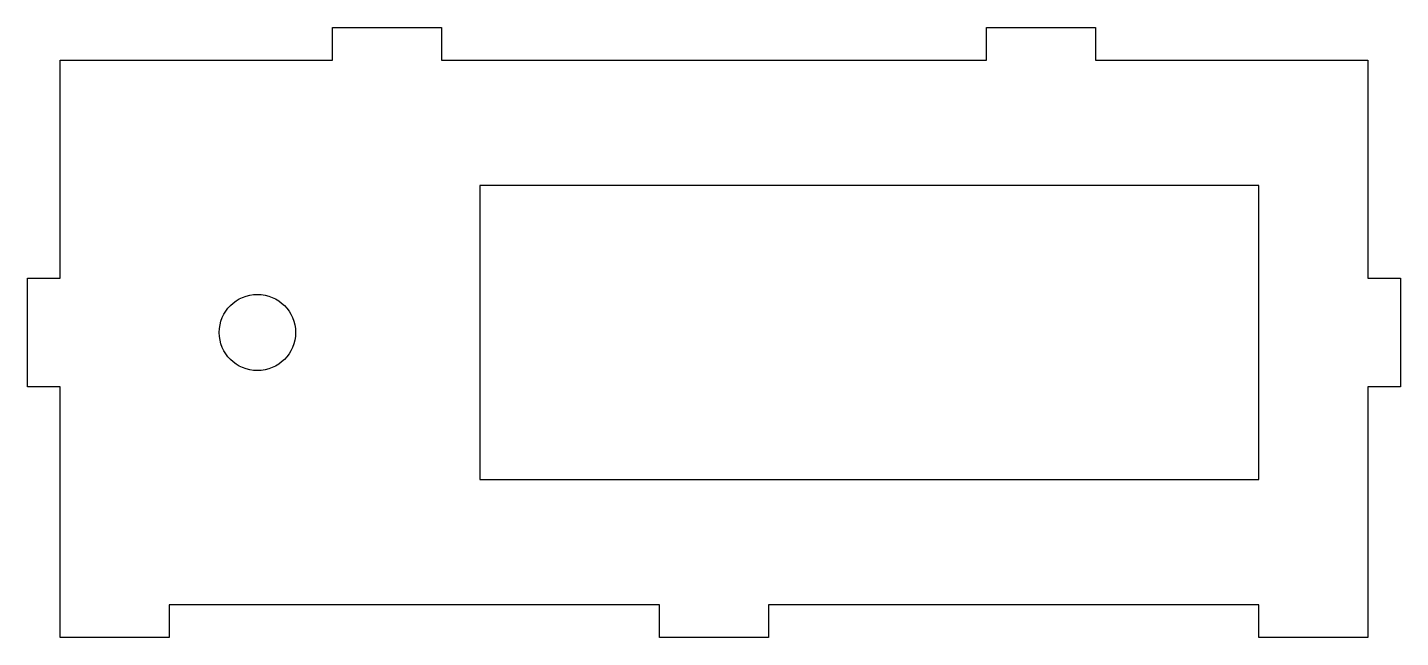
# Model space of a CAD drawing. Header units: millimetres. Extents: x -63 to 63, y -28 to 28.
import ezdxf

# ---------------------------------------------------------------- set-up
doc = ezdxf.new("R2010")
doc.units = ezdxf.units.MM

msp = doc.modelspace()

# ---------------------------------------------------------------- linework, layer by layer
for points in [[(60, 5), (63, 5), (63, -5), (60, -5), (60, -28), (50, -28), (50, -25), (5, -25), (5, -28), (-5, -28), (-5, -25), (-50, -25), (-50, -28), (-60, -28), (-60, -5), (-63, -5), (-63, 5), (-60, 5), (-60, 25), (-35, 25), (-35, 28), (-25, 28), (-25, 25), (25, 25), (25, 28), (35, 28), (35, 25), (60, 25)], [(50, -13.5), (50, 13.5), (-21.5, 13.5), (-21.5, -13.5)]]:
    msp.add_lwpolyline(points, close=True)
msp.add_circle((-41.9, 0), 3.5)

doc.saveas('drawing.dxf')
